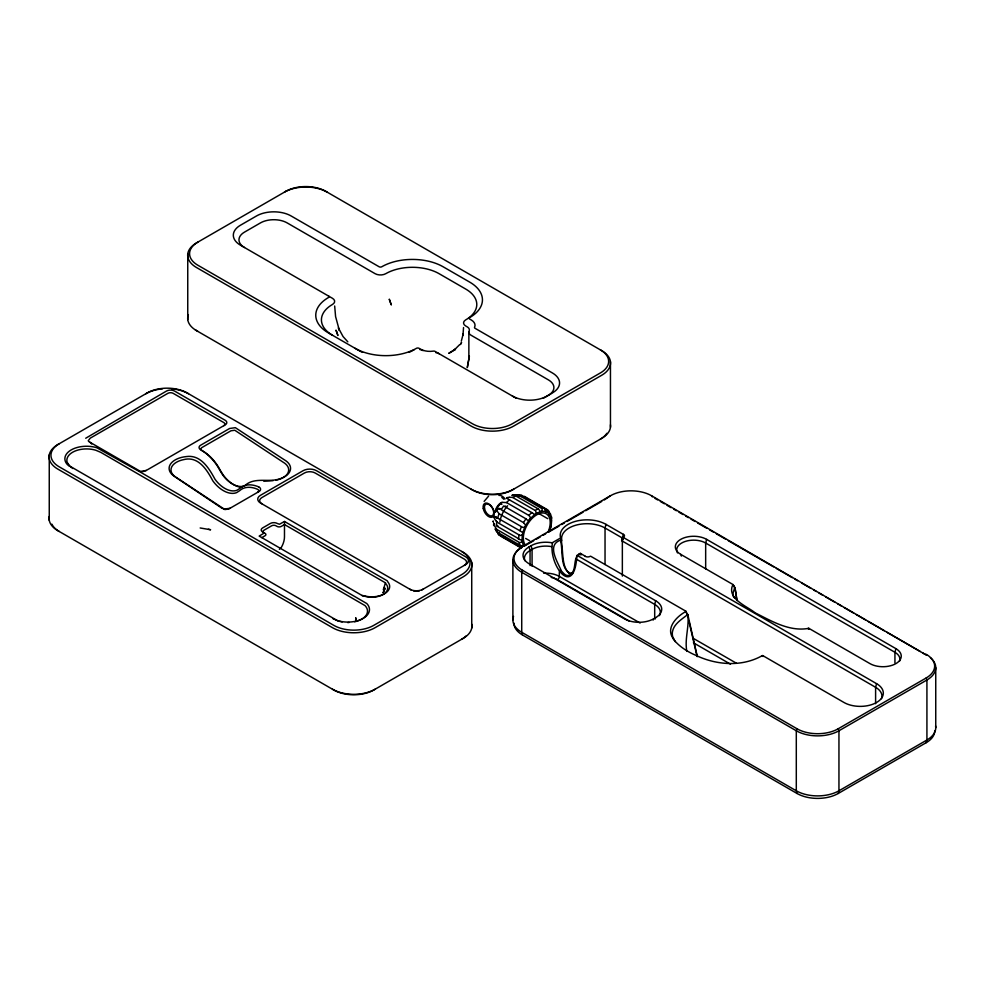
<?xml version="1.0" encoding="UTF-8"?>
<svg xmlns="http://www.w3.org/2000/svg" width="985" height="985" viewBox="0 0 985 985"><rect width="100%" height="100%" fill="white"/><g stroke="black" fill="none" stroke-linecap="round" stroke-linejoin="round"><path stroke-width="1.48" d="M808.944 628.418L808.944 629.144M681.374 556.082L680.697 554.346A18.333 10.589 0 0 1 680.697 539.374A18.333 10.589 0 0 1 706.627 539.374L895.894 648.647A18.333 10.589 0 0 1 895.894 663.619A18.333 10.589 0 0 1 869.964 663.619L808.611 628.196L808.205 629.033M494.507 516.657L494.199 517.519A20.673 11.931 -60 0 1 494.408 516.374M523.023 533.131L522.53 534.202M550.529 527.504L551.095 526.273M463.541 327.549L462.987 335.06L463.245 333.78L461.3 341.167M655.111 619.048L655.665 617.632A20.685 11.943 0 0 0 655.665 600.751L576.951 555.306C574.23 600.05 548.079 564.282 552.486 542.92M469.389 356.077L467.284 367.614L468.86 358.983L468.872 332.167M622.348 576.09L622.348 541.085L623.296 537.441L876.576 683.664A23.049 13.31 0 0 1 876.576 702.477A23.049 13.31 0 0 1 843.973 702.477L762.575 655.493L761.947 656.355M763.141 655.85L763.055 656.515M383.374 589.916L385.394 582.812L284.48 524.549L281.279 526.396A3.017 1.736 0 0 1 277.019 526.396L275.948 525.781A3.017 1.736 0 0 0 271.688 525.781L263.955 530.238A3.017 1.736 0 0 0 263.955 532.7L265.014 533.316A3.017 1.736 0 0 1 265.014 535.778L261.825 537.625M655.665 617.632L653.646 618.802A20.685 11.943 0 0 1 624.391 618.802L529.08 563.765A20.685 11.943 0 0 1 529.08 546.884L531.1 545.715A20.685 11.943 0 0 1 552.166 542.821L560.613 537.945A26.817 15.489 0 0 1 574.698 521.57A26.817 15.489 0 0 1 605.997 524.377L605.036 528.009L605.036 564.528M881.489 698.71A21.682 12.509 0 0 0 875.603 687.296L622.348 541.085A2.29 1.33 0 0 1 621.707 540.519A1.367 0.788 0 0 1 621.732 540.137A2.315 1.342 0 0 1 622.372 539.558L622.988 538.98A1.354 0.788 0 0 0 622.988 538.586L622.36 538.019L623.333 534.375L605.997 524.377M655.665 600.751L654.693 604.396L654.693 617.927M706.627 539.374L705.666 543.018L705.666 568.887M876.576 683.664L875.603 687.296L875.603 703.721M895.894 648.647L894.934 652.292L894.934 662.843M513.899 623.049A29.144 16.831 0 0 0 522.444 634.943L797.013 793.467A29.144 16.831 0 0 0 838.235 793.467L838.949 790.795L838.949 730.771L838.173 728.789A29.07 16.782 0 0 1 797.062 728.789L522.493 570.278A29.07 16.782 0 0 1 522.493 546.54L610.466 495.75A29.07 16.782 0 0 1 651.577 495.75L926.922 655.37M838.235 793.467L926.208 742.678L926.922 740.018L926.922 679.995A30.153 17.41 0 0 0 930.443 657.808M549.507 514.269L549.495 515.167M524.082 546.146L524.106 545.456M383.473 589.178L383.978 587.528M522.346 540.691L522.185 539.829M88.182 440.849L90.226 438.165L167.856 393.347A3.768 2.179 0 0 1 173.188 393.347L223.829 422.59A3.768 2.179 0 0 1 223.829 425.668M653.154 620.058L653.646 618.802M522.493 570.278L521.73 572.26L521.73 632.284L522.444 634.943M797.062 728.789L796.299 730.771L796.299 790.795L797.013 793.467M621.732 540.519L623.062 537.244L621.732 540.137M493.805 524.254L493.805 523.429A20.673 11.931 -60 0 0 493.756 524.365M551.218 519.834L551.415 520.757M551.637 518.972L551.415 519.427M484.115 501.414L488.597 496.12M535.828 513.948L534.978 514.663M461.559 342.497L460.29 344.602L461.448 342.755M521.878 547.426L522.493 546.54M610.466 495.75L604.359 499.924M459.466 344.812L454.356 349.909L455.501 349.047L448.766 353.356L455.365 349.515M808.229 628.295L808.205 628.307A16.203 9.357 0 0 1 806.161 628.75C787.84 630.966 770.762 620.649 755.101 612.818C747.64 606.538 727.607 599.249 732.298 586.026A17.681 10.207 0 0 1 733.111 584.967C737.383 588.833 729.503 593.82 734.884 598.277M85.707 438.239L166.527 391.033A5.651 3.263 0 0 1 174.517 391.033L225.171 420.275A5.651 3.263 0 0 1 225.171 424.892L146.199 470.485L141.015 471.347M279.358 549.335L281.279 547.5A15.083 8.705 -60 0 0 284.48 536.862L284.48 521.471L279.445 524.254L277.277 523.466A4.9 2.832 0 0 0 270.346 523.466L262.626 527.935A4.9 2.832 0 0 0 262.626 531.937L263.98 533.181L259.153 536.086L362.739 595.888L364.758 596.27A15.908 9.185 0 0 0 383.03 594.521A15.908 9.185 0 0 0 386.058 583.97L385.394 582.812M496.785 510.119L497.253 509.196A20.673 11.931 -60 0 0 496.662 510.218M525.3 526.593L525.768 525.473M513.099 495.344A4.137 0.923 -11.4 0 0 512.729 495.381L512.717 495.344M546.478 511.966L545.702 511.88M244.699 485.802C252.529 478.181 263.623 481.074 273.387 480.163A20.734 11.968 0 0 0 289.578 472A20.734 11.968 0 0 0 284.53 459.933L235.353 427.675L229.628 428.475L200.718 445.171A5.651 3.263 0 0 0 199.61 448.877A5.578 2.82 10.3 0 0 201.051 449.997L201.125 450.071A34.044 21.067 56.1 0 1 219.914 470.411L222.708 474.942A22.741 14.073 56.2 0 0 244.699 485.802M687.801 614.406C682.408 619.011 673.986 623.517 672.472 631.668A33.785 19.503 0 0 0 672.693 636.667L675.156 641.641M590.729 556.266L686.151 611.365C676.732 616.29 665.035 628.184 673.531 638.957M585.398 556.279L580.35 553.348C571.485 556.833 578.343 572.199 568.394 575.449C562.694 576.705 558.766 562.324 559.369 576.422A2.672 1.539 -60 0 1 557.485 579.685A16.646 9.604 0 0 0 551.218 577.419M421.765 589.953L465.745 564.565A9.419 5.442 0 0 0 465.745 556.87L316.468 470.682A9.419 5.442 0 0 0 303.134 470.682L260.483 495.307A9.419 5.442 0 0 0 260.483 503.003L411.102 589.953M524.389 546.096L533.722 540.703M536.394 539.164L540.383 536.862M543.055 535.323L545.715 533.784M548.386 532.245L559.049 526.088M561.709 524.549L564.38 523.01M567.04 521.471L583.034 512.237M585.706 510.698L601.7 501.463M838.173 728.789L926.146 678A29.07 16.782 0 0 0 926.146 654.274M762.008 655.788C742.284 666.845 717.474 665.269 697.232 655.985M146.297 470.424L142.739 471.692M501.131 503.36L501.685 502.719A4.137 2.118 -51.7 0 1 502.054 502.498M572.802 573.184L569.773 573.258L571.829 574.132M523.269 545.444L523.318 545.419A2.536 1.33 4 0 1 520.326 545.493M230.034 508.272L224.309 509.073L221.76 508.088L174.136 476.186A20.734 11.968 0 0 1 170.319 464.341A20.734 11.968 0 0 1 186.276 456.584C200.805 454.417 209.103 468.404 215.001 479.239A22.729 14.061 56.2 0 0 236.979 490.247L239.774 488.486A34.044 21.067 56.2 0 1 258.55 486.824L258.649 486.861M529.462 519.883L530.361 518.43A2.61 1.613 63.9 0 0 528.834 515.401L506.524 502.584L502.116 502.325M540.839 511.991L541.787 511.116A2.524 2.056 -52.3 0 0 541.947 508.863M517.482 495.738L517.876 495.553A20.673 11.931 -60 0 0 517.162 495.295M347.791 622.619L349.146 622.458M517.654 495.209L521.878 495.467L548.694 510.944A23.148 13.359 -60 0 0 546.65 509.257L524.352 496.378A23.148 13.359 -60 0 1 526.396 498.078M508.297 497.363L509.491 497.314M513.394 495.073L519.046 495.356A23.148 13.359 -60 0 1 521.878 495.467M273.104 480.655L263.758 481.173M509.664 497.314L510.439 497.314A29.291 22.643 88.5 0 1 512.791 497.413M519.095 495.627L520.523 495.75M361.951 595.445L363.871 595.765A17.902 10.342 0 0 0 384.445 593.807A17.902 10.342 0 0 0 387.844 581.926L387.277 580.818L284.48 521.471M520.72 495.775L521.644 495.898M200.164 527.972L210.531 529.733M513.911 495.553L514.823 495.738M339.579 621.363L342.214 621.929M499.432 509.257L497.954 508.999A8.717 4.617 89.2 0 0 497.363 509.097M208.327 529.228L210.458 529.721M338.052 621.006L67.62 464.858A21.682 12.509 0 0 1 71.105 449.973A21.682 12.509 0 0 1 96.739 447.707L139.858 471.827L366.752 603.51A21.682 12.509 0 0 1 363.12 618.432A21.682 12.509 0 0 1 337.313 620.538L332.955 618.715M493.67 523.355L493.768 523.404A8.717 0.64 54.1 0 1 493.682 523.244M507.176 498.595L531.888 512.606A23.148 13.359 -60 0 0 528.822 515.45M494.913 516.546L519.957 530.804A23.148 13.359 -60 0 1 521.471 526.667L499.173 513.788A23.148 13.359 -60 0 0 497.659 517.925M560.957 569.995C557.128 561.167 546.65 544.828 560.49 540.199C563.174 550.43 559.862 566.313 569.293 573.085C560.921 567.052 563.654 548.583 560.724 538.278M568.985 572.925L569.047 572.95A1.33 0.677 -54.7 0 0 568.21 572.445M525.67 538.438L529.635 540.703M516.399 398.346L435.087 351.399A1.884 1.083 0 0 0 433.277 351.128A13.199 7.621 0 0 1 420.521 349.146L419.093 348.321A1.884 1.083 0 0 0 416.433 348.321A43.352 25.031 0 0 1 355.117 348.321M655.013 498.385L657.684 499.924M660.344 501.463L664.346 503.766M667.005 505.305L671.007 507.62M673.678 509.159L676.338 510.698M679.01 512.237L682.999 514.539M685.671 516.078L688.33 517.617M691.002 519.157L695.004 521.471M697.663 523.01L706.996 528.391M709.656 529.93L713.657 532.245M716.329 533.784L725.649 539.164M728.321 540.703L773.644 566.867M776.303 568.407L792.297 577.641M794.969 579.18L797.628 580.719M801.63 583.034L810.963 588.414M813.622 589.953L816.294 591.492M818.954 593.032L822.955 595.346M825.615 596.885L834.948 602.266M837.619 603.805L841.609 606.12M844.28 607.659L853.613 613.039M856.273 614.578L865.606 619.971M868.265 621.51L884.259 630.745M886.931 632.284L920.249 651.516M922.92 653.055L925.58 654.594M680.697 554.346L733.332 584.733M622.36 538.019L605.036 528.009A25.45 14.689 0 0 0 575.462 525.313A25.45 14.689 0 0 0 561.918 540.728M519.046 495.356L541.344 508.223A23.148 13.359 -60 0 1 544.176 508.334M548.805 512.532L550.196 513.345A23.148 13.359 -60 0 1 551.132 516.349M538.155 513.123L547.746 518.664M575.917 558.914L654.693 604.396A19.306 11.143 0 0 1 659.433 615.65M692.627 637.972L736.386 663.225M494.088 525.177L496.736 529.388L519.021 542.255A23.148 13.359 -60 0 0 519.957 545.259L497.659 532.392L495.935 530.238A16.634 10.33 78.5 0 0 496.477 531.223M693.391 642.762L730.513 664.198M521.471 547.66L499.173 534.793A23.148 13.359 -60 0 0 501.205 536.48L520.72 547.734M640.127 623.049L559.369 576.422A19.306 11.143 0 0 0 543.72 573.221M557.485 579.685L628.972 620.956M88.822 441.6L140.744 471.569M520.265 530.977L522.419 532.392M72.804 468.515L69.319 465.806M532.196 512.791L534.289 514.256M538.61 509.146L540.359 511.363M501.858 504.443L501.636 504.246A16.634 5.885 4.8 0 1 501.193 503.667M90.091 442.327L91.79 443.903L90.768 442.745M347.816 341.844L343.039 336.525L338.36 327.882L339.369 330.443L335.589 316.579L334.666 306.003M499.063 513.678L496.834 510.722M495.529 528.933L495.726 529.807M502.658 536.32L503.692 537.391A23.148 13.359 -60 0 0 505.539 537.564M498.127 533.501L496.514 531.161M651.577 495.75L652.353 496.846M495.886 520.905L494.692 518.947A16.634 11.943 -40.6 0 1 494.285 518.098L494.199 517.814M685.622 611.094L687.924 615.133L697.318 656.527M685.622 611.685L687.234 614.061M67.325 462.765L69.307 465.794L67.325 462.765A19.7 11.377 0 0 1 74.614 451.241A19.7 11.377 0 0 1 95.816 450.256L100.802 452.361L365.029 605.603A19.7 11.377 0 0 1 354.649 621.781M734.982 587.639L733.012 584.585M495.455 529.474L495.603 529.524A20.673 11.931 -60 0 1 495.147 528.846M496.859 510.759L496.871 510.796A5.122 2.955 -43.1 0 1 496.489 510.341M926.146 678L926.922 679.995L838.949 730.771A30.153 17.41 0 0 1 796.299 730.771L521.73 572.26A30.153 17.41 0 0 1 521.73 547.635M580.35 553.348L580.978 555.06M578.737 554.26L579.008 555.023M531.1 545.715L532.072 549.359L532.072 566.277M529.08 546.884L530.053 550.529L530.053 565.562M697.109 656.527L688.823 620.772M736.94 600.234L734.995 587.737M736.977 600.567L735.081 588.082M687.801 614.911C689.34 626.94 684.452 639.216 686.841 651.405M545.678 511.671L545.641 511.043M493.165 521.213L493.202 522.025L493.165 521.2M355.807 619.885L355.733 617.706L355.794 621.018M935.75 667.682L935.75 727.706M610.454 361.704L610.454 427.293M512.889 559.948L512.889 619.971M471.729 562.607L471.729 628.073M187.753 253.97L187.753 319.559M49.25 454.885L49.25 520.339M496.883 518.541A9.801 5.664 -60 0 1 496.034 517.617M495.467 511.855A9.801 5.664 -60 0 1 500.651 503.31M497.659 532.392A23.148 13.359 -60 0 1 496.736 529.388M506.524 502.584A23.148 13.359 -60 0 1 509.59 499.74M514.478 495.024A26.386 11.795 53.1 0 1 515.623 495.233M525.473 545.197A18.998 10.97 -60 0 1 527.972 523.638A18.998 10.97 -60 0 1 545.567 513.481A18.998 10.97 -60 0 1 548.079 532.146M499.887 522.136A18.998 10.97 -60 0 1 507.607 505.773M500.946 503.409A20.673 11.931 -60 0 1 501.796 502.412M512.04 495.332A20.673 11.931 -60 0 1 512.951 495.123M497.056 521.853A26.386 18.161 -8.6 0 1 496.157 520.782M551.452 519.858A23.148 13.359 -60 0 1 551.132 523.725M549.753 529.191A23.148 13.359 -60 0 1 549.248 530.57M516.793 495.11A5.122 1.896 23.1 0 1 517.174 494.901M517.679 496.021A8.717 1.638 0.2 0 1 518.479 496.058M521.434 496.415A29.291 21.645 -20.1 0 1 524.106 496.846M507.349 497.881A8.717 5.024 -38.8 0 1 508.161 497.721M498.841 508.432A29.291 10.429 45.3 0 1 500.577 508.765M506.265 506.684A26.386 4.322 25.3 0 1 505.305 506.019M512.249 495.258A16.634 4.309 32 0 1 512.902 495.307M499.284 532.86A8.717 4.556 29.1 0 1 499.087 532.466M501.365 536.382A29.291 21.485 -20.5 0 1 499.998 534.584M498.964 535.064A26.386 21.608 -78.4 0 1 497.868 533.784M493.842 525.571A5.122 2.524 86.2 0 1 493.473 524.808M497.979 526.027A29.291 7.855 18.3 0 1 496.514 524.919M523.589 545.333A20.747 11.98 -60 0 1 537.342 513.025A20.747 11.98 -60 0 1 549.421 531.568M547.229 510.735A2.524 1.822 -17.8 0 1 546.33 511.843M535.471 510.833A2.524 1.958 -88.9 0 1 535.705 513.801M523.811 523.109A2.524 0.948 46.8 0 1 525.485 525.288M522.616 534.375A2.561 2.265 -4 0 1 519.44 535.261M544.52 508.789A2.487 1.33 71.1 0 1 545.308 510.883M524.722 527.147A2.487 1.49 11.7 0 1 521.718 526.963M549.027 511.523A2.561 1.416 -84.4 0 1 549.064 513.936M529.339 520.252A2.561 1.157 32.9 0 1 526.002 519.095M551.243 525.313A2.561 1.379 -32.7 0 1 550.615 525.99M521.89 541.639A2.487 2.204 -49.1 0 1 519.686 542.55M522.259 539.989A2.524 0.616 19.7 0 1 518.258 538.857M551.674 517.076A2.487 1.798 -52.8 0 1 551.378 518.861M495.123 511.794A8.902 5.134 -60 0 1 500.823 502.793M501.808 497.487A6.599 3.805 60 0 1 503.778 499.26M498.902 495.406A7.831 4.519 60 0 1 505.059 498.964M497.093 518.221A9.419 5.442 -60 0 1 496.058 516.965M495.726 511.794A9.419 5.442 -60 0 1 500.7 503.581M513.53 616.401A30.153 17.41 0 0 0 521.73 632.284L796.299 790.795A30.153 17.41 0 0 0 838.949 790.795L926.922 740.018A30.153 17.41 0 0 0 935.59 725.908M934.74 730.784A29.144 16.831 0 0 1 926.208 742.678M623.468 534.301A3.435 1.982 0 0 1 623.468 537.108M590.138 556.34A3.423 1.982 0 0 1 585.262 556.353M697.294 655.936A69.726 40.25 0 0 1 673.321 639.006M677.495 552.917A16.967 9.788 0 0 1 684.846 541.578A16.967 9.788 0 0 1 705.666 543.018L894.934 652.292A16.967 9.788 0 0 1 899.539 661.218M551.563 546.613A19.306 11.143 0 0 0 532.072 549.359L530.053 550.529A19.306 11.143 0 0 0 524.808 560.687M244.489 247.518A18.85 10.884 0 0 1 244.489 232.128L260.483 222.893A18.85 10.884 0 0 1 287.14 222.893L375.113 273.682A7.535 4.359 0 0 0 385.775 273.682A37.701 21.768 0 0 1 439.088 273.682L465.745 289.073A37.701 21.768 0 0 1 465.745 319.854A7.535 4.359 0 0 0 465.745 326.01L467.173 326.835A7.535 4.359 0 0 1 469.131 331.034A7.535 4.359 0 0 0 471.076 335.245L548.386 379.878A18.85 10.884 0 0 1 550.492 393.815A62.055 35.829 0 0 1 543.055 398.346M328.461 295.993A1.884 1.083 0 0 1 328.461 297.532A43.352 25.031 0 0 0 328.461 332.93L359.119 350.635A37.701 21.768 0 0 0 362.529 352.371M332.462 335.245A37.701 21.768 0 0 1 332.462 304.464A7.535 4.359 0 0 0 332.462 298.307L240.5 245.216A24.502 14.147 0 0 1 240.5 225.208L256.494 215.974A24.502 14.147 0 0 1 291.141 215.974L379.114 266.763A1.884 1.083 0 0 0 381.774 266.763A43.352 25.031 0 0 1 443.09 266.763L469.746 282.141A43.352 25.031 0 0 1 469.746 317.539A1.884 1.083 0 0 0 469.746 319.078L471.175 319.903A13.199 7.621 0 0 1 474.585 327.266A1.884 1.083 0 0 0 475.078 328.313L552.388 372.946A24.502 14.147 0 0 1 554.875 391.267A72.508 41.862 0 0 1 547.057 396.032A24.502 14.147 0 0 1 512.397 396.032M409.021 352.371A37.701 21.768 0 0 0 412.432 350.635A7.535 4.359 0 0 1 413.995 349.946M419.721 349.503A7.535 4.359 0 0 1 423.094 350.635M435.715 352.581A7.535 4.359 0 0 1 439.088 353.713M197.85 242.138A28.27 16.326 0 0 0 197.85 265.224L472.418 423.735A28.27 16.326 0 0 0 512.397 423.735L600.37 372.946A28.27 16.326 0 0 0 600.37 349.86M197.85 331.403A28.27 16.326 0 0 1 195.202 329.643M188.369 314.609A30.153 17.41 0 0 0 196.507 330.628L472.418 489.914A28.27 16.326 0 0 0 512.397 489.914L601.7 438.362A30.153 17.41 0 0 0 610.454 424.806M513.727 489.151A30.153 17.41 0 0 1 471.076 489.151M606.871 433.289A28.27 16.326 0 0 1 600.37 439.125M284.48 192.112A30.153 17.41 0 0 1 327.131 192.112M471.729 624.17A30.153 17.41 0 0 1 463.085 638.44L373.783 689.992A28.27 16.326 0 0 1 333.792 689.992L57.893 530.706A30.153 17.41 0 0 1 49.25 516.448M375.113 689.229A30.153 17.41 0 0 1 332.462 689.229M59.223 531.469A28.27 16.326 0 0 1 51.909 524.155M466.237 635.83A28.27 16.326 0 0 1 461.743 639.203M145.866 393.729A30.153 17.41 0 0 1 162.476 388.841M171.895 388.841A30.153 17.41 0 0 1 188.517 393.729M461.743 551.477A28.27 16.326 0 0 1 461.743 574.563L373.783 625.352A28.27 16.326 0 0 1 333.792 625.352L59.223 466.828A28.27 16.326 0 0 1 59.223 443.742M423.094 589.19A9.419 5.442 0 0 1 409.772 589.19M258.624 486.873A5.578 3.497 -10.7 0 1 260.04 487.87A5.651 3.263 0 0 1 258.944 491.577L228.705 509.036L224.888 509.565L175.564 477.011A18.85 10.884 0 0 1 183.666 459.626C198.342 455.784 206.973 469.882 212.809 480.828A24.625 15.231 56.2 0 0 236.609 492.635L239.614 490.715A32.16 19.897 56.2 0 1 257.417 489.225L257.504 489.262A3.743 2.253 -8.4 0 1 258.587 490.247A3.768 2.179 0 0 1 257.614 492.34M464.415 565.328A7.535 4.359 0 0 0 464.415 559.172L315.138 472.985A7.535 4.359 0 0 0 304.476 472.985L261.825 497.61A7.535 4.359 0 0 0 261.825 503.766M419.315 590.901A7.535 4.359 0 0 1 413.552 590.901M241.99 487.403A24.625 15.243 56.1 0 1 223.066 474.832L220.061 469.931A32.16 19.909 56.1 0 0 202.257 450.724L202.171 450.674A3.743 2.044 7.9 0 1 201.088 449.579M276.009 480.188A18.85 10.884 0 0 0 283.151 462.211L234.775 430.248L230.958 430.79L202.048 447.473A3.768 2.179 0 0 0 201.075 449.579M385.086 588.34L383.128 592.724L385.086 588.34M507.275 497.536L506.425 498.188A20.673 11.931 -60 0 1 507.275 497.536L507.25 497.573M285.81 191.349L196.507 242.901A30.153 17.41 0 0 0 196.507 267.526L471.076 426.049A30.153 17.41 0 0 0 513.727 426.049L601.7 375.26A30.153 17.41 0 0 0 601.7 350.635L325.801 191.349A28.27 16.326 0 0 0 285.81 191.349M147.196 392.953L57.893 444.518A30.153 17.41 0 0 0 57.893 469.143L332.462 627.667A30.153 17.41 0 0 0 375.113 627.667L463.085 576.878A30.153 17.41 0 0 0 463.085 552.253L187.187 392.953A28.27 16.326 0 0 0 147.196 392.953M538.278 508.925L515.98 496.046A23.148 13.359 -60 0 0 512.779 497.536L535.077 510.402A23.148 13.359 -60 0 1 538.278 508.925M525.99 518.836L503.692 505.97A23.148 13.359 -60 0 0 501.205 509.75L523.503 522.616A23.148 13.359 -60 0 1 525.99 518.836M519.021 534.88L496.736 522.013A23.148 13.359 -60 0 0 496.415 525.879L518.713 538.758A23.148 13.359 -60 0 1 519.021 534.88M391.23 304.734L389.321 299.354L391.23 304.734M336.759 332.216L336.008 330.135L337.917 335.516L336.759 332.216M484.509 508.469A6.599 3.805 60 0 0 492.204 515.758A6.599 3.805 60 0 0 490.493 505.65A6.599 3.805 60 0 0 484.509 508.469M483.241 508.42A7.831 4.519 60 0 0 492.377 517.088A7.831 4.519 60 0 0 490.358 505.083A7.831 4.519 60 0 0 483.241 508.42"/></g></svg>
